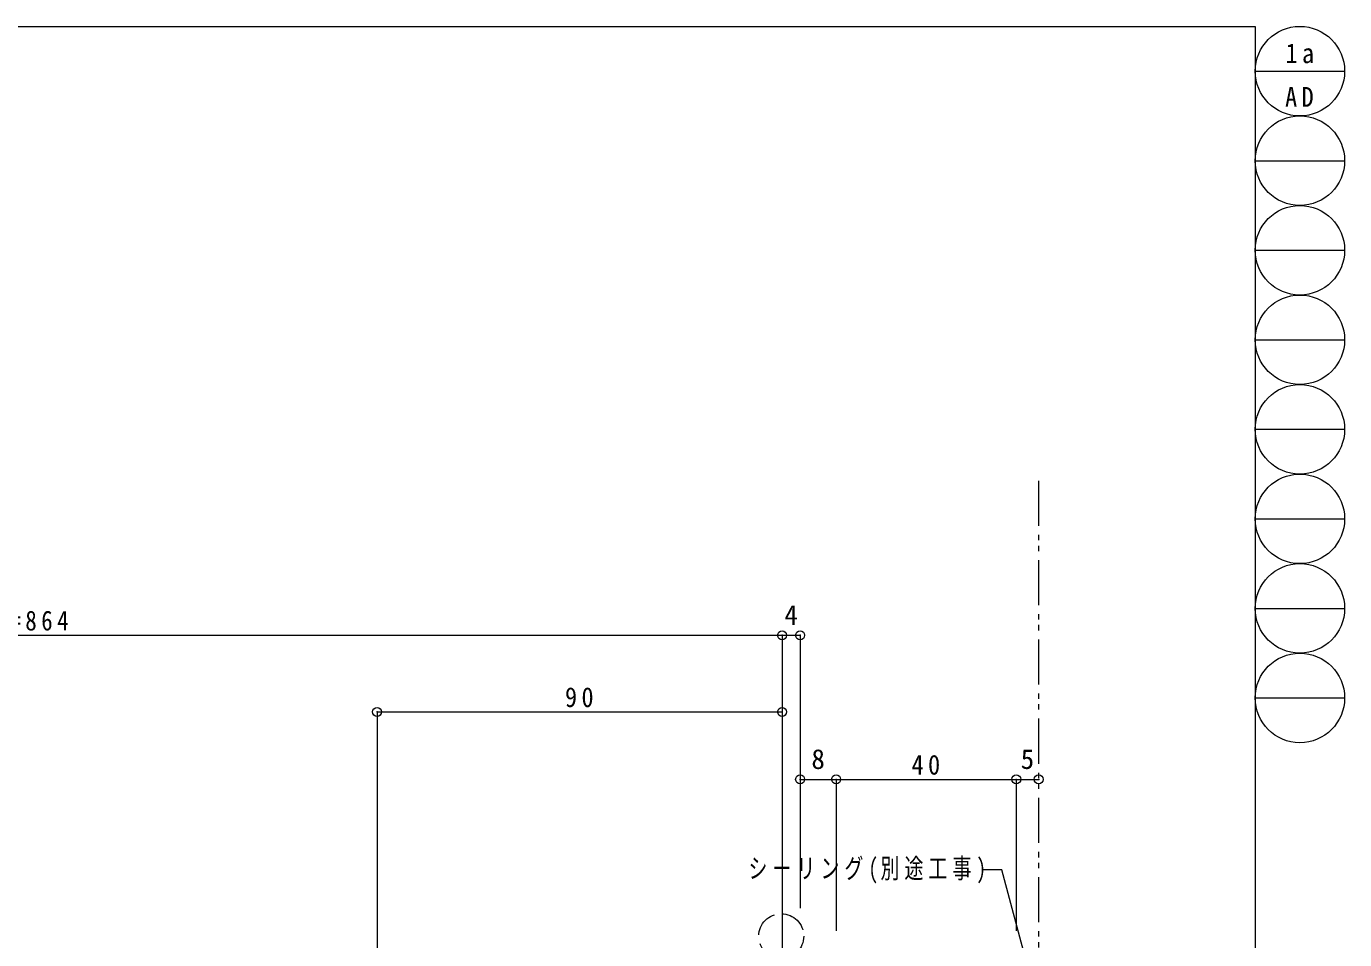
# Model space of a CAD drawing. Units: millimetres at full size, sheet at 1:2. Extents: x -822 to 1661, y 616 to 1163.
# Drawn here: x 528.5 to 821.4, y 959.8 to 1162.5 of the extents above; entities that cross this region are included whole.
import ezdxf
from ezdxf.enums import TextEntityAlignment as Align

# ---------------------------------------------------------------- set-up
doc = ezdxf.new("R2010")
doc.units = ezdxf.units.MM
doc.header["$LTSCALE"] = 2
doc.header["$PDMODE"] = 32
doc.header["$PDSIZE"] = 2
doc.linetypes.add('DASHED3', pattern=[4, 3, -1])
doc.linetypes.add('DOUBLE_CHAIN1', pattern=[8.8, 5, -1, 0.6, -0.6, 0.6, -1])
for name, color, linetype, lineweight in [('2-0_0', 2, 'DOUBLE_CHAIN1', 15), ('2-1_20_図枠', 7, 'Continuous', 15), ('2-4_ADD_LINE', 3, 'Continuous', 9), ('F-7', 7, 'Continuous', 15), ('F-E', 5, 'Continuous', 9)]:
    doc.layers.add(name, color=color, linetype=linetype, lineweight=lineweight)
doc.styles.add('ＭＳ ゴシック', font='')
doc.styles.get('ＭＳ ゴシック').set_extended_font_data('MS Gothic')

msp = doc.modelspace()

# ---------------------------------------------------------------- linework, layer by layer
at = {"layer": '2-0_0'}
msp.add_line((753.46, 946.052), (753.46, 1061.955), dxfattribs=at)
at = {"layer": '2-1_20_図枠', "color": 1, "linetype": 'DASHED3', "lineweight": 9}
msp.add_circle((696.26, 960.552), 5, dxfattribs=at)
at = {"layer": '2-4_ADD_LINE'}
for p, q in [((366.924, 1027.359), (696.46, 1027.359)), ((696.46, 1027.359), (696.46, 946.752)), ((696.46, 1027.359), (700.46, 1027.359)), ((700.46, 1027.359), (700.46, 966.762)), ((606.46, 1010.359), (696.46, 1010.359)), ((606.46, 1010.359), (606.46, 946.752)), ((700.46, 995.359), (708.46, 995.359)), ((708.46, 995.359), (708.46, 961.752)), ((708.46, 995.359), (748.46, 995.359)), ((748.46, 995.359), (748.46, 961.752)), ((748.46, 995.359), (753.46, 995.359))]:
    msp.add_line(p, q, dxfattribs=at)
at = {"layer": '2-4_ADD_LINE', "color": 134}
for p, q in [((745.24, 975.295), (741.214, 975.295)), ((750.662, 955.06), (745.24, 975.295))]:
    msp.add_line(p, q, dxfattribs=at)
at = {"layer": '2-4_ADD_LINE', "color": 5}
for p in [(696.46, 1027.359), (700.46, 1027.359), (606.46, 1010.359), (696.46, 1010.359), (700.46, 995.359), (708.46, 995.359), (748.46, 995.359), (753.46, 995.359)]:
    msp.add_point(p, dxfattribs=at)
at = {"layer": 'F-E'}
for p, q in [((17.557, 1162.545), (801.557, 1162.545)), ((801.557, 1162.545), (801.557, 616.22)), ((801.557, 1152.605), (821.437, 1152.605)), ((801.557, 1132.725), (821.437, 1132.725)), ((801.557, 1112.845), (821.437, 1112.845)), ((801.557, 1092.965), (821.437, 1092.965)), ((801.557, 1073.085), (821.437, 1073.085)), ((801.557, 1053.205), (821.437, 1053.205)), ((801.557, 1033.325), (821.437, 1033.325)), ((801.557, 1013.445), (821.437, 1013.445))]:
    msp.add_line(p, q, dxfattribs=at)
for centre in [(811.497, 1152.605), (811.497, 1132.725), (811.497, 1112.845), (811.497, 1092.965), (811.497, 1073.085), (811.497, 1053.205), (811.497, 1033.325), (811.497, 1013.445)]:
    msp.add_circle(centre, 9.94, dxfattribs=at)

# ---------------------------------------------------------------- texts
at = {"layer": '2-4_ADD_LINE', "color": 7, "style": 'ＭＳ ゴシック'}
for s, p in [('4', (696.96, 1028.359)), ('8', (702.96, 996.359)), ('5', (749.46, 996.359))]:
    msp.add_text(s, height=4.399, dxfattribs=at).set_placement(p, align=Align.BOTTOM_LEFT)
at = {"layer": '2-4_ADD_LINE', "color": 7, "char_height": 4.399, "attachment_point": 7, "style": 'ＭＳ ゴシック'}
for s, insert in [('\\T1.39;\\W0.85;DW=864', (517.692, 1028.359)), ('\\T1.36;\\W0.9;90', (648.21, 1011.359)), ('\\T1.36;\\W0.9;40', (725.21, 996.359)), ('\\T1.27;\\W0.7;シーリング(別途工事)', (688.979, 972.254))]:
    msp.add_mtext(s, dxfattribs=dict(at, insert=insert))
at = {"layer": 'F-7', "char_height": 4.399, "attachment_point": 7, "style": 'ＭＳ ゴシック'}
for s, insert in [('\\T1.36;\\W0.9;1a', (808.303, 1154.311)), ('\\T1.36;\\W0.9;AD', (808.202, 1144.687)), ('\\T1.36;\\W0.9;AD', (808.202, 1144.687))]:
    msp.add_mtext(s, dxfattribs=dict(at, insert=insert))

doc.saveas('drawing.dxf')
